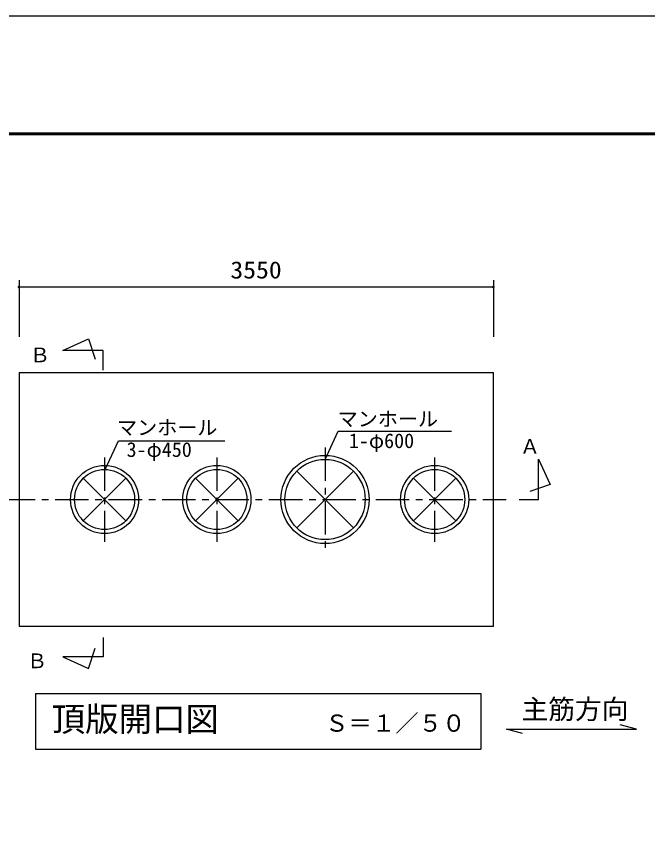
# Model space of a CAD drawing. Units: millimetres, scale not verified. Extents: x -14850 to 14850, y -10500 to 10500.
# Drawn here: x -10284 to -5559, y 4409 to 10500 of the extents above; entities that cross this region are included whole.
import ezdxf
from ezdxf.enums import TextEntityAlignment as Align

# ---------------------------------------------------------------- set-up
doc = ezdxf.new("R2010")
doc.units = ezdxf.units.MM
doc.header["$LTSCALE"] = 50
doc.linetypes.add('CHAIN1', pattern=[8, 5, -1, 1, -1])
for name, color, linetype, lineweight in [('0-0_空気管', 3, 'Continuous', 25), ('0-1_機器', 3, 'Continuous', 25), ('0-2_水管', 3, 'Continuous', 25), ('0-4_製作', 5, 'Continuous', 25), ('0-6_図面枠', 7, 'Continuous', 25), ('0-7_Axis_waku', 7, 'Continuous', 25)]:
    doc.layers.add(name, color=color, linetype=linetype, lineweight=lineweight)
doc.styles.add('ＭＳ ゴシック', font='')
doc.styles.get('ＭＳ ゴシック').set_extended_font_data('MS Gothic')

msp = doc.modelspace()

# ---------------------------------------------------------------- linework, layer by layer
at = {"layer": '0-0_空気管', "color": 4}
for p, q in [((-7973.44, 7186.03), (-7876.22, 7396)), ((-7876.22, 7396), (-7028.29, 7396)), ((-9619.45, 7111), (-9520.05, 7325.67)), ((-9520.05, 7325.67), (-8722.58, 7325.67))]:
    msp.add_line(p, q, dxfattribs=at)
at = {"layer": '0-0_空気管', "linetype": 'CHAIN1'}
for p, q in [((-7973.44, 7274.65), (-7973.44, 6495.08)), ((-9623.44, 7201.4), (-9623.44, 6568.33)), ((-8783.44, 7201.4), (-8783.44, 6568.33)), ((-7153.44, 7201.4), (-7153.44, 6568.33)), ((-10393.3, 6886.03), (-6618.82, 6886.03))]:
    msp.add_line(p, q, dxfattribs=at)
at = {"layer": '0-0_空気管'}
for p, q in [((-8185.33, 6674.14), (-7761.3, 7098.16)), ((-8185.23, 7097.82), (-7761.3, 6673.9)), ((-9782.54, 7045.13), (-9464.34, 6726.93)), ((-9782.54, 6726.93), (-9464.34, 7045.13)), ((-8942.54, 7045.13), (-8624.34, 6726.93)), ((-8942.54, 6726.93), (-8624.34, 7045.13)), ((-7312.54, 7045.13), (-6994.34, 6726.93)), ((-7312.54, 6726.93), (-6994.34, 7045.13))]:
    msp.add_line(p, q, dxfattribs=at)
for centre, radius in [((-7973.44, 6886.03), 330), ((-9623.44, 6886.03), 255), ((-8783.44, 6886.03), 255), ((-7973.44, 6886.03), 300), ((-7153.44, 6886.03), 255), ((-9623.44, 6886.03), 225), ((-8783.44, 6886.03), 225), ((-7153.44, 6886.03), 225)]:
    msp.add_circle(centre, radius, dxfattribs=at)
at = {"layer": '0-1_機器', "color": 2}
for p, q in [((-10263.44, 7836.03), (-10263.44, 5936.03)), ((-10263.44, 7836.03), (-6713.44, 7836.03)), ((-6713.44, 5936.03), (-6713.44, 7836.03)), ((-6713.44, 5936.03), (-10263.44, 5936.03))]:
    msp.add_line(p, q, dxfattribs=at)
at = {"layer": '0-1_機器'}
for p, q in [((-6375.32, 6886.03), (-6375.32, 7187.53)), ((-6521.68, 6886.03), (-6375.32, 6886.03)), ((-9633.44, 5855), (-9633.44, 5708.63)), ((-9633.44, 5708.63), (-9934.93, 5708.63))]:
    msp.add_line(p, q, dxfattribs=at)
for points in [[(-9633.44, 7853.91), (-9633.44, 8000.28), (-9934.93, 8000.28), (-9744.61, 8086.79), (-9692.7, 7935.39)], [(-6375.32, 7187.53), (-6288.8, 6997.2), (-6440.2, 6945.3)], [(-9934.93, 5708.63), (-9744.61, 5622.12), (-9692.7, 5773.52)]]:
    msp.add_lwpolyline(points, dxfattribs=at)
at = {"layer": '0-2_水管'}
for p, q in [((-10140.1, 5436.39), (-6806.77, 5436.39)), ((-6806.77, 5436.39), (-6806.77, 5019.73))]:
    msp.add_line(p, q, dxfattribs=at)
for points in [[(-10140.1, 5436.39), (-10140.1, 5019.73), (-6806.77, 5019.73)], [(-6495.89, 5135.83), (-6616.63, 5168.18), (-5644.1, 5168.18), (-5764.84, 5200.54)]]:
    msp.add_lwpolyline(points, dxfattribs=at)
at = {"layer": '0-4_製作', "color": 2}
for p, q in [((-10263.44, 8525.44), (-10263.44, 8103.12)), ((-10263.44, 8475.44), (-6713.44, 8475.44)), ((-6713.44, 8525.44), (-6713.44, 8103.12))]:
    msp.add_line(p, q, dxfattribs=at)
at = {"layer": '0-4_製作'}
for points in [[(-10264.69, 8485.36), (-10273.44, 8475.44), (-10265.92, 8485.12)], [(-10264.69, 8485.36), (-10263.44, 8475.44), (-10273.44, 8475.44)], [(-10265.92, 8485.12), (-10273.44, 8475.44), (-10273.42, 8476.06)], [(-10263.44, 8475.44), (-10273.36, 8474.18), (-10273.44, 8475.44)], [(-10265.92, 8485.12), (-10273.42, 8476.06), (-10267.12, 8484.73)], [(-10267.12, 8484.73), (-10273.42, 8476.06), (-10273.26, 8477.31)], [(-10263.44, 8475.44), (-10273.12, 8472.95), (-10273.36, 8474.18)], [(-10267.12, 8484.73), (-10273.26, 8477.31), (-10268.25, 8484.2)], [(-10268.25, 8484.2), (-10273.26, 8477.31), (-10272.95, 8478.53)], [(-10263.44, 8475.44), (-10272.73, 8471.76), (-10273.12, 8472.95)], [(-10268.25, 8484.2), (-10272.95, 8478.53), (-10269.31, 8483.53)], [(-10269.31, 8483.53), (-10272.95, 8478.53), (-10272.49, 8479.69)], [(-10263.44, 8475.44), (-10272.2, 8470.62), (-10272.73, 8471.76)], [(-10269.31, 8483.53), (-10272.49, 8479.69), (-10270.28, 8482.73)], [(-10270.28, 8482.73), (-10272.49, 8479.69), (-10271.88, 8480.8)], [(-10263.44, 8475.44), (-10271.53, 8469.56), (-10272.2, 8470.62)], [(-10270.28, 8482.73), (-10271.88, 8480.8), (-10271.14, 8481.81)], [(-10263.44, 8475.44), (-10270.73, 8468.59), (-10271.53, 8469.56)], [(-10263.44, 8475.44), (-10269.81, 8467.73), (-10270.73, 8468.59)], [(-10263.44, 8475.44), (-10268.8, 8466.99), (-10269.81, 8467.73)], [(-10263.44, 8465.44), (-10268.8, 8466.99), (-10263.44, 8475.44)], [(-10263.44, 8465.44), (-10267.69, 8466.39), (-10268.8, 8466.99)], [(-10263.44, 8465.44), (-10266.53, 8465.93), (-10267.69, 8466.39)], [(-10263.44, 8485.44), (-10263.44, 8475.44), (-10264.69, 8485.36)], [(-10262.81, 8485.42), (-10263.44, 8475.44), (-10263.44, 8485.44)], [(-10261.56, 8485.26), (-10263.44, 8475.44), (-10262.81, 8485.42)], [(-10260.35, 8484.95), (-10263.44, 8475.44), (-10261.56, 8485.26)], [(-10259.18, 8484.49), (-10263.44, 8475.44), (-10260.35, 8484.95)], [(-10258.08, 8483.88), (-10263.44, 8475.44), (-10259.18, 8484.49)], [(-10257.06, 8483.14), (-10263.44, 8475.44), (-10258.08, 8483.88)], [(-10257.06, 8483.14), (-10253.44, 8475.44), (-10263.44, 8475.44)], [(-10253.44, 8475.44), (-10263.44, 8465.44), (-10263.44, 8475.44)], [(-10253.44, 8475.44), (-10262.18, 8465.52), (-10263.44, 8465.44)], [(-10253.44, 8475.44), (-10260.95, 8465.75), (-10262.18, 8465.52)], [(-10253.46, 8474.81), (-10260.95, 8465.75), (-10253.44, 8475.44)], [(-10253.46, 8474.81), (-10259.76, 8466.14), (-10260.95, 8465.75)], [(-10253.61, 8473.56), (-10259.76, 8466.14), (-10253.46, 8474.81)], [(-10253.61, 8473.56), (-10258.62, 8466.67), (-10259.76, 8466.14)], [(-10253.93, 8472.35), (-10258.62, 8466.67), (-10253.61, 8473.56)], [(-10253.93, 8472.35), (-10257.56, 8467.35), (-10258.62, 8466.67)], [(-10254.39, 8471.18), (-10257.56, 8467.35), (-10253.93, 8472.35)], [(-10254.39, 8471.18), (-10256.59, 8468.15), (-10257.56, 8467.35)], [(-10256.15, 8482.28), (-10253.44, 8475.44), (-10257.06, 8483.14)], [(-10254.99, 8470.08), (-10256.59, 8468.15), (-10254.39, 8471.18)], [(-10254.99, 8470.08), (-10255.73, 8469.06), (-10256.59, 8468.15)], [(-10255.35, 8481.31), (-10253.44, 8475.44), (-10256.15, 8482.28)], [(-10254.67, 8480.25), (-10253.44, 8475.44), (-10255.35, 8481.31)], [(-10254.14, 8479.12), (-10253.44, 8475.44), (-10254.67, 8480.25)], [(-10253.75, 8477.92), (-10253.44, 8475.44), (-10254.14, 8479.12)], [(-10253.52, 8476.69), (-10253.44, 8475.44), (-10253.75, 8477.92)], [(-6713.44, 8475.44), (-6723.44, 8475.44), (-6723.42, 8476.06)], [(-6713.44, 8475.44), (-6723.36, 8474.18), (-6723.44, 8475.44)], [(-6713.44, 8475.44), (-6723.42, 8476.06), (-6723.26, 8477.31)], [(-6713.44, 8475.44), (-6723.12, 8472.95), (-6723.36, 8474.18)], [(-6713.44, 8485.44), (-6723.26, 8477.31), (-6722.95, 8478.53)], [(-6713.44, 8475.44), (-6723.26, 8477.31), (-6713.44, 8485.44)], [(-6713.44, 8475.44), (-6722.74, 8471.76), (-6723.12, 8472.95)], [(-6713.44, 8485.44), (-6722.95, 8478.53), (-6714.69, 8485.36)], [(-6714.69, 8485.36), (-6722.95, 8478.53), (-6722.49, 8479.69)], [(-6713.44, 8475.44), (-6722.2, 8470.62), (-6722.74, 8471.76)], [(-6714.69, 8485.36), (-6722.49, 8479.69), (-6715.92, 8485.12)], [(-6715.92, 8485.12), (-6722.49, 8479.69), (-6721.88, 8480.8)], [(-6713.44, 8475.44), (-6721.53, 8469.56), (-6722.2, 8470.62)], [(-6715.92, 8485.12), (-6721.88, 8480.8), (-6717.12, 8484.73)], [(-6717.12, 8484.73), (-6721.88, 8480.8), (-6721.14, 8481.81)], [(-6713.44, 8475.44), (-6720.73, 8468.59), (-6721.53, 8469.56)], [(-6717.12, 8484.73), (-6721.14, 8481.81), (-6718.26, 8484.2)], [(-6718.26, 8484.2), (-6721.14, 8481.81), (-6720.28, 8482.73)], [(-6713.44, 8465.44), (-6720.73, 8468.59), (-6713.44, 8475.44)], [(-6713.44, 8465.44), (-6719.81, 8467.73), (-6720.73, 8468.59)], [(-6718.26, 8484.2), (-6720.28, 8482.73), (-6719.32, 8483.53)], [(-6713.44, 8465.44), (-6718.8, 8466.99), (-6719.81, 8467.73)], [(-6713.44, 8465.44), (-6717.7, 8466.39), (-6718.8, 8466.99)], [(-6713.44, 8465.44), (-6716.53, 8465.93), (-6717.7, 8466.39)], [(-6712.81, 8485.42), (-6713.44, 8475.44), (-6713.44, 8485.44)], [(-6711.56, 8485.26), (-6713.44, 8475.44), (-6712.81, 8485.42)], [(-6710.35, 8484.95), (-6713.44, 8475.44), (-6711.56, 8485.26)], [(-6709.18, 8484.49), (-6713.44, 8475.44), (-6710.35, 8484.95)], [(-6708.08, 8483.88), (-6713.44, 8475.44), (-6709.18, 8484.49)], [(-6707.06, 8483.14), (-6713.44, 8475.44), (-6708.08, 8483.88)], [(-6706.15, 8482.28), (-6713.44, 8475.44), (-6707.06, 8483.14)], [(-6705.35, 8481.31), (-6713.44, 8475.44), (-6706.15, 8482.28)], [(-6705.35, 8481.31), (-6703.44, 8475.44), (-6713.44, 8475.44)], [(-6703.44, 8475.44), (-6713.44, 8465.44), (-6713.44, 8475.44)], [(-6703.46, 8474.81), (-6713.44, 8465.44), (-6703.44, 8475.44)], [(-6703.61, 8473.56), (-6713.44, 8465.44), (-6703.46, 8474.81)], [(-6703.93, 8472.35), (-6713.44, 8465.44), (-6703.61, 8473.56)], [(-6703.93, 8472.35), (-6712.18, 8465.52), (-6713.44, 8465.44)], [(-6704.39, 8471.18), (-6712.18, 8465.52), (-6703.93, 8472.35)], [(-6704.39, 8471.18), (-6710.95, 8465.75), (-6712.18, 8465.52)], [(-6704.99, 8470.08), (-6710.95, 8465.75), (-6704.39, 8471.18)], [(-6704.99, 8470.08), (-6709.76, 8466.14), (-6710.95, 8465.75)], [(-6705.73, 8469.06), (-6709.76, 8466.14), (-6704.99, 8470.08)], [(-6705.73, 8469.06), (-6708.62, 8466.67), (-6709.76, 8466.14)], [(-6706.59, 8468.15), (-6708.62, 8466.67), (-6705.73, 8469.06)], [(-6706.59, 8468.15), (-6707.56, 8467.35), (-6708.62, 8466.67)], [(-6704.67, 8480.25), (-6703.44, 8475.44), (-6705.35, 8481.31)], [(-6704.14, 8479.12), (-6703.44, 8475.44), (-6704.67, 8480.25)], [(-6703.75, 8477.92), (-6703.44, 8475.44), (-6704.14, 8479.12)], [(-6703.52, 8476.69), (-6703.44, 8475.44), (-6703.75, 8477.92)], [(-10263.44, 8465.44), (-10265.31, 8465.61), (-10266.53, 8465.93)], [(-10263.44, 8465.44), (-10264.07, 8465.46), (-10265.31, 8465.61)], [(-6713.44, 8465.44), (-6715.31, 8465.61), (-6716.53, 8465.93)], [(-6713.44, 8465.44), (-6714.07, 8465.46), (-6715.31, 8465.61)]]:
    msp.add_solid(points, dxfattribs=at)
at = {"layer": '0-6_図面枠'}
msp.add_lwpolyline([(-14850, -10500), (14850, -10500), (14850, 10500), (-14850, 10500)], close=True, dxfattribs=at)
at = {"layer": '0-7_Axis_waku'}
for p, q in [((-12964, 9629), (14014, 9629)), ((-12963, 9628), (14013, 9628)), ((-12962, 9627), (14012, 9627)), ((-12961, 9626), (14011, 9626)), ((-12960, 9625), (14010, 9625)), ((-12959, 9624), (14009, 9624)), ((-12958, 9623), (14008, 9623)), ((-12957, 9622), (14007, 9622)), ((-12956, 9621), (14006, 9621)), ((-12955, 9620), (14005, 9620)), ((-12954, 9619), (14004, 9619)), ((-12953, 9618), (14003, 9618)), ((-12952, 9617), (14002, 9617)), ((-12951, 9616), (14001, 9616)), ((-12950, 9615), (14000, 9615))]:
    msp.add_line(p, q, dxfattribs=at)

# ---------------------------------------------------------------- texts
at = {"layer": '0-0_空気管', "color": 4, "style": 'ＭＳ ゴシック'}
for s, p in [('マンホール', (-7878.84, 7400.91)), ('マンホール', (-9529.85, 7336.34)), ('1-φ600', (-7795.07, 7237.56)), ('3-φ450', (-9458.64, 7171.59))]:
    msp.add_text(s, height=110, dxfattribs=at).set_placement(p, align=Align.BOTTOM_LEFT)
at = {"layer": '0-1_機器', "color": 4, "style": 'ＭＳ ゴシック'}
for s, p in [('Ｂ', (-10182.04, 7879.04)), ('Ａ', (-6515.28, 7194.93)), ('Ｂ', (-10203.44, 5591.71))]:
    msp.add_text(s, height=110, dxfattribs=at).set_placement(p, align=Align.BOTTOM_LEFT)
at = {"layer": '0-2_水管', "color": 4, "style": 'ＭＳ ゴシック'}
for s, height, p in [('頂版開口図', 183.3, (-10018.68, 5096.9)), ('主筋方向', 146.6, (-6503.39, 5200.56)), ('Ｓ＝１／５０', 128.4, (-7973.59, 5111.03))]:
    msp.add_text(s, height=height, dxfattribs=at).set_placement(p, align=Align.BOTTOM_LEFT)
at = {"layer": '0-4_製作', "color": 4, "style": 'ＭＳ ゴシック', "width": 1.1}
msp.add_text('3550', height=128.4, dxfattribs=at).set_placement((-8682.19, 8500.44), align=Align.BOTTOM_LEFT)

doc.saveas('drawing.dxf')
